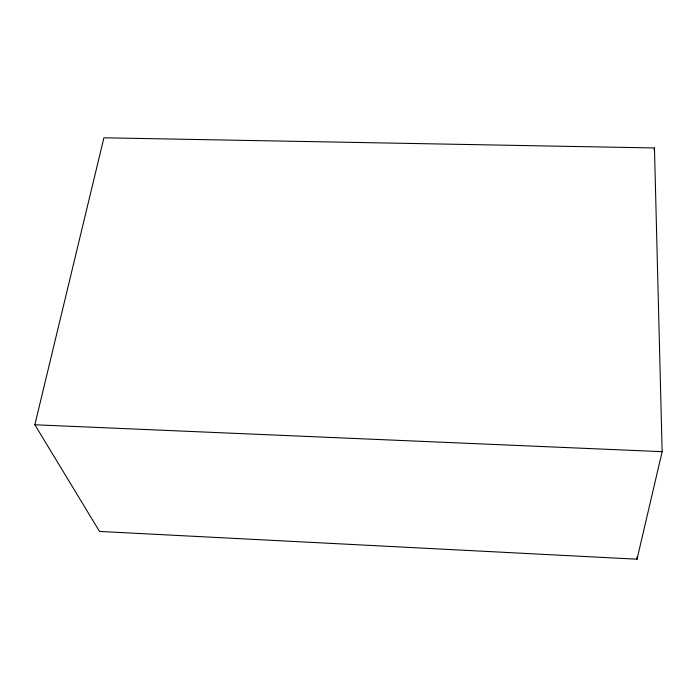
<?xml version="1.0" encoding="UTF-8"?>
<svg xmlns="http://www.w3.org/2000/svg" width="697" height="697" viewBox="0 0 697 697"><rect width="100%" height="100%" fill="white"/><g stroke="black" fill="none" stroke-linecap="round" stroke-linejoin="round"><path stroke-width="1.05" d="M654.117 150.108L654.457 147.956L103.905 137.797L34.85 424.769L99.532 531.436L637.023 559.203L662.15 451.673L654.457 147.956M34.85 424.769L662.15 451.673M636.997 557.025L637.023 559.203"/></g></svg>
